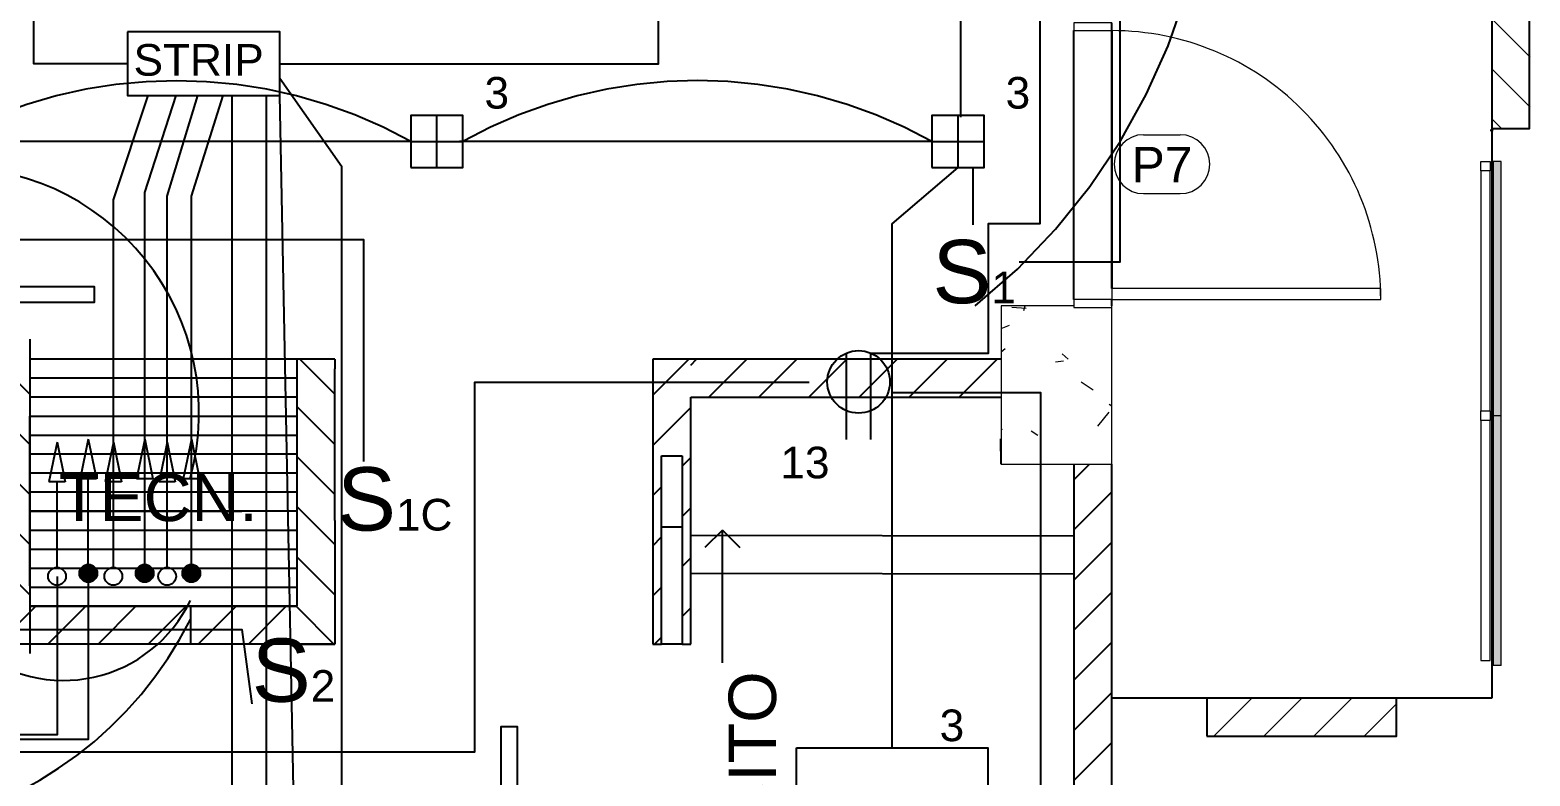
# Model space of a CAD drawing. Header units: inches. Extents: x 131 to 82119, y 71 to 16923.
# Drawn here: x 388.557 to 393.299, y 152.906 to 155.263 of the extents above; entities that cross this region are included whole.
import ezdxf
from ezdxf.enums import TextEntityAlignment as Align

# ---------------------------------------------------------------- set-up
doc = ezdxf.new("R2010")
doc.units = ezdxf.units.IN
doc.header["$MEASUREMENT"] = 0
doc.linetypes.add('HIDDEN', pattern=[9.525, 6.35, -3.175])
for name, color, linetype, lineweight in [('A-DOOR-____-IDEN', 31, 'Continuous', 18), ('A-DOOR-____-MCUT', 31, 'Continuous', 18), ('A-DOOR-____-OTLN', 31, 'Continuous', 18), ('A-DOOR-FRAM-MCUT', 31, 'Continuous', 18), ('A-GLAZ-CURT-OTLN', 52, 'Continuous', 18), ('A-GLAZ-CWMG-OTLN', 51, 'Continuous', 18), ('A-WALL-____-PATT', 111, 'Continuous', 18), ('DUCTO-PARED O TECHO', 7, 'Continuous', 25), ('RED-TELEVISIÓN', 84, 'TELEVISION', 25), ('RED-TELÉFONO', 240, 'TELEFONO', 25), ('S-COLS-____-MCUT', 52, 'Continuous', 18), ('S-COLS-____-OTLN', 52, 'Continuous', 18), ('SIMBOLOGIA', 150, 'Continuous', 25), ('SIMBOLOGÍA', 150, 'Continuous', 25)]:
    doc.layers.add(name, color=color, linetype=linetype, lineweight=lineweight)
for name, color, linetype in [('A-MURO', 2, 'Continuous'), ('A-PROY', 33, 'HIDDEN'), ('Arquitectonico', 253, 'Continuous'), ('INTERRUPTORES', 6, 'Continuous'), ('LAMPARAS', 20, 'Continuous'), ('Retorno', 5, 'HIDDEN')]:
    doc.layers.add(name, color=color, linetype=linetype)
doc.styles.add('Arial_1', font='arial.ttf', dxfattribs={"height": 0.15})
doc.styles.add('Arial_4', font='arial.ttf', dxfattribs={"height": 0.1125})
doc.styles.get("Standard").update_dxf_attribs({"font": 'arial.ttf'})
doc.linetypes.add('TELEFONO', pattern='A,0.32,-0.12,["TEL",Standard,S=0.065,R=0,X=-0.065,Y=-0.0325],-0.14', length=0.58)
doc.linetypes.add('TELEVISION', pattern='A,0.32,-0.13,["TV",Standard,S=0.065,R=0,X=-0.065,Y=-0.0325],-0.13', length=0.58)

# ---------------------------------------------------------------- blocks, each defined once
blk = doc.blocks.new('M_Concrete-Rectangular-Column - Columna Concreto 0_35 x 0_50-1658615-ARQ-P1')
at = {"layer": 'S-COLS-____-OTLN'}
h = blk.add_hatch(dxfattribs=at)
h.set_pattern_fill('FP_33', style=0, pattern_type=2)
h.set_pattern_definition([(50, (6.859, 17.117), (0.546432, -0.047308), [0.057, -0.629]), (355, (6.859, 17.117), (-0.105429, 0.57337), [0.046, -0.503]), (100.451, (6.904, 17.113), (0.440955, 0.525708), [0.049, -0.534]), (46.184, (6.859, 17.269), (0.813123, -0.12606), [0.086, -0.943]), (96.636, (6.926, 17.259), (0.711995, 0.742252), [0.073, -0.801]), (351.184, (6.859, 17.269), (0.71223, 0.742616), [0.069, -0.754]), (21, (6.935, 17.231), (0.454985, -0.306292), [0.057, -0.629]), (326, (6.935, 17.231), (0.185766, 0.552594), [0.046, -0.503]), (71.451, (6.973, 17.205), (0.640536, 0.246016), [0.049, -0.534]), (37.5, (6.859, 17.117), (0.009206, 0.2541166), [0.025, -0.472, 0.025, -0.485, -0.505]), (37.5, (6.859, 17.117), (0.009206, 0.2541166), [-1.007, 0.025, -0.48]), (7.5, (6.859, 17.117), (0.2004608, 0.3007382), [0.025, -0.266, 0.025, -0.46, -0.192]), (7.5, (6.859, 17.117), (0.2004608, 0.3007382), [-0.776, 0.025, -0.167]), (327.5, (6.689, 17.117), (0.406483, -0.0170776), [0.025, -0.165, 0.025, -0.569, -0.789]), (327.5, (6.689, 17.117), (0.406483, -0.0170776), [-0.785, 0.025, -0.764]), (317.5, (6.612, 17.117), (0.4439987, 0.076008), [0.025, -0.223, 0.025, -0.37, -0.56]), (317.5, (6.612, 17.117), (0.4439987, 0.076008), [-0.642, 0.025, -0.535])])
h.paths.add_polyline_path([(0.175, -0.25), (0.175, 0.2451), (0.055, 0.2451), (0.055, 0.25), (-0.175, 0.25), (-0.175, -0.25), (0.055, -0.25)], flags=0)
at = {"layer": 'S-COLS-____-MCUT'}
for p, q in [((0.055, 0.25), (-0.175, 0.25)), ((-0.175, 0.25), (-0.175, -0.25)), ((0.175, -0.25), (0.175, 0.2451)), ((-0.175, -0.25), (0.175, -0.25))]:
    blk.add_line(p, q, dxfattribs=at)
blk = doc.blocks.new('Puertas Revit Lisas - 0_90 X 2_60-1819666-ARQ-P1')
at = {"layer": 'A-DOOR-____-MCUT'}
for p, q in [((0.425, 0.906825), (0.39, 0.906825)), ((0.39, 0.906825), (0.39, 0.056825)), ((0.425, 0.056825), (0.425, 0.906825)), ((0.39, 0.056825), (0.425, 0.056825))]:
    blk.add_line(p, q, dxfattribs=at)
at = {"layer": 'A-DOOR-____-OTLN'}
blk.add_arc((0.425, 0.056825), 0.85, 90, 180, dxfattribs=at)
at = {"layer": 'A-DOOR-FRAM-MCUT'}
for p, q in [((-0.425, 0.056825), (-0.45, 0.056825)), ((-0.45, 0.056825), (-0.45, -0.063175)), ((-0.425, -0.063175), (-0.425, 0.056825)), ((0.425, 0.056825), (0.425, -0.063175)), ((0.45, 0.056825), (0.425, 0.056825)), ((0.45, -0.063175), (0.45, 0.056825)), ((-0.45, -0.063175), (-0.425, -0.063175)), ((0.425, -0.063175), (0.45, -0.063175))]:
    blk.add_line(p, q, dxfattribs=at)
blk = doc.blocks.new('Etiqueta Puerta 1_5mm - Etiqueta Puerta 1_5mm-1832370-ARQ-P1')
at = {"layer": 'A-DOOR-____-IDEN'}
for p, q in [((-0.000813, 0.001281), (0.000734, 0.001281)), ((-0.000813, -0.001203), (0.000734, -0.001203))]:
    blk.add_line(p, q, dxfattribs=at)
for centre, start, end in [((-0.000813, 0.000039), 90, 270), ((0.000734, 0.000039), 270, 90)]:
    blk.add_arc(centre, 0.001242, start, end, dxfattribs=at)
blk = doc.blocks.new('System Panel - Glazed-1488045-ARQ-P1')
at = {"layer": 'A-GLAZ-CURT-OTLN'}
blk.add_hatch(color=256, dxfattribs=at).paths.add_polyline_path([(-0.3945, 0.0495), (-0.3945, 0.0245), (0.3945, 0.0245), (0.3945, 0.0495), (0.0344, 0.0495)], flags=0)
for p, q in [((-0.3945, 0.0495), (0.3945, 0.0495)), ((-0.3945, 0.0495), (-0.3945, 0.0245)), ((0.3945, 0.0495), (0.3945, 0.0245)), ((0.3945, 0.0245), (-0.3945, 0.0245))]:
    blk.add_line(p, q, dxfattribs=at)
blk = doc.blocks.new('System Panel - Glazed-1488044-ARQ-P1')
at = {"layer": 'A-GLAZ-CURT-OTLN'}
blk.add_hatch(color=256, dxfattribs=at).paths.add_polyline_path([(-0.402, 0.0245), (0.402, 0.0245), (0.402, 0.0495), (-0.402, 0.0495)], flags=0)
for p, q in [((-0.402, 0.0495), (0.402, 0.0495)), ((-0.402, 0.0495), (-0.402, 0.0245)), ((0.402, 0.0495), (0.402, 0.0245)), ((0.402, 0.0245), (-0.402, 0.0245))]:
    blk.add_line(p, q, dxfattribs=at)
blk = doc.blocks.new('Rectangular Mullion - 30mm Square-1488043-ARQ-P1')
at = {"layer": 'A-GLAZ-CWMG-OTLN'}
for p, q in [((0, -5.8737), (0.03, -5.8737)), ((0, -6.6327), (0, -5.8737)), ((0.03, -5.8737), (0.03, -6.6327)), ((0.03, -6.6327), (0, -6.6327))]:
    blk.add_line(p, q, dxfattribs=at)
blk = doc.blocks.new('Rectangular Mullion - 30mm Square-1488009-ARQ-P1')
at = {"layer": 'A-GLAZ-CWMG-OTLN'}
for p, q in [((-0.015, -0.015), (-0.015, 0.015)), ((-0.015, 0.015), (0.015, 0.015)), ((0.015, 0.015), (0.015, -0.015)), ((0.015, -0.015), (-0.015, -0.015))]:
    blk.add_line(p, q, dxfattribs=at)
blk = doc.blocks.new('Rectangular Mullion - 30mm Square-1488014-ARQ-P1')
at = {"layer": 'A-GLAZ-CWMG-OTLN'}
for p, q in [((-0.03, -0.015), (-0.03, 0.015)), ((-0.03, 0.015), (0, 0.015)), ((0, 0.015), (0, -0.015)), ((0, -0.015), (-0.03, -0.015))]:
    blk.add_line(p, q, dxfattribs=at)
blk = doc.blocks.new('A$C633049BD')
at = {"layer": 'A-GLAZ-CURT-OTLN', "rotation": 90.00000000000031}
for name, p in [('System Panel - Glazed-1488044-ARQ-P1', (-0.217, 1.0464)), ('System Panel - Glazed-1488045-ARQ-P1', (-0.217, 0.25))]:
    blk.add_blockref(name, p, dxfattribs=at)
at = {"layer": 'A-GLAZ-CWMG-OTLN', "extrusion": (0, 0, -1), "rotation": 89.99999999999972}
for name, p in [('Rectangular Mullion - 30mm Square-1488014-ARQ-P1', (0.217, 1.4484)), ('Rectangular Mullion - 30mm Square-1488009-ARQ-P1', (0.217, 0.6445))]:
    blk.add_blockref(name, p, dxfattribs=at)
at = {"layer": 'A-GLAZ-CWMG-OTLN'}
for p in [(-0.232, 7.2922), (-0.232, 6.5032)]:
    blk.add_blockref('Rectangular Mullion - 30mm Square-1488043-ARQ-P1', p, dxfattribs=at)
blk = doc.blocks.new('A$C798B2CDA')
at = {"layer": 'A-WALL-____-PATT'}
h = blk.add_hatch(dxfattribs=at)
h.set_pattern_fill('FP_1', color=8, angle=-90, style=0, pattern_type=2)
h.set_pattern_definition([(315, (2.27426, -8.48653), (0.079196, 0.079196), [])])
h.paths.add_polyline_path([(1.2021, -4.8726), (1.3217, -4.8726), (1.3217, -4.2729), (1.2018, -4.2729), (1.2018, -4.8384)])
h = blk.add_hatch(dxfattribs=at)
h.set_pattern_fill('FP_1', color=8, style=0, pattern_type=2)
h.set_pattern_definition([(45, (4.51329, -5.71907), (-0.079196, 0.079196), [])])
h.paths.add_polyline_path([(0.8994, -6.7913), (0.8994, -6.6716), (0.2997, -6.6716), (0.2997, -6.7915), (0.8652, -6.7915)])
blk.add_line((1.196, -4.8773), (1.2055, -4.8773))
at = {"layer": 'A-MURO'}
for points in [[(1.2007, -4.2729), (1.2007, -4.8726), (1.3204, -4.8726), (1.3204, -4.2729)], [(0.2997, -6.7926), (0.8994, -6.7926), (0.8994, -6.6729), (0.2997, -6.6729)], [(0.2997, -6.7926), (0.8994, -6.7926), (0.8994, -6.6729), (0.2997, -6.6729)]]:
    blk.add_lwpolyline(points, close=True, dxfattribs=at)
at = {"layer": 'A-PROY'}
for p, q in [((1.2007, -4.8726), (1.2007, -6.6729)), ((1.2007, -6.6729), (0, -6.6729))]:
    blk.add_line(p, q, dxfattribs=at)
at = {"xscale": -1}
blk.add_blockref('A$C633049BD', (0.9641, -6.4246), dxfattribs=at)
blk = doc.blocks.new('TOMA')
at = {"layer": 'SIMBOLOGIA'}
for p, q in [((-0.0301, 0.2165), (-0.0301, 0.0062)), ((0.0294, 0.2165), (0.0294, 0.1463)), ((0.0294, 0.1463), (0.0294, 0.0059))]:
    blk.add_line(p, q, dxfattribs=at)
blk.add_circle((0, 0.0761), 0.0761, dxfattribs=at)
blk = doc.blocks.new('Db')
at = {"layer": 'SIMBOLOGÍA'}
blk.add_hatch(color=256, dxfattribs=at).paths.add_polyline_path([(0.0282, 0, 1), (-0.0282, 0, 1)])
at = {"layer": 'SIMBOLOGÍA', "color": 3, "linetype": 'Continuous'}
for p, q in [((0.0282, 0), (0.2983, 0)), ((0.4239, 0), (0.2983, 0.0256)), ((0.2983, -0.0256), (0.2983, 0.0256)), ((0.4239, 0), (0.2983, -0.0256))]:
    blk.add_line(p, q, dxfattribs=at)
at = {"layer": 'SIMBOLOGÍA', "ltscale": 0.2}
blk.add_circle((0, 0), 0.0282, dxfattribs=at)
blk = doc.blocks.new('Ds')
at = {"layer": 'SIMBOLOGÍA', "color": 3, "linetype": 'Continuous'}
for p, q in [((0.0282, 0), (0.2983, 0)), ((0.2983, -0.0256), (0.2983, 0.0256)), ((0.4239, 0), (0.2983, 0.0256)), ((0.4239, 0), (0.2983, -0.0256))]:
    blk.add_line(p, q, dxfattribs=at)
at = {"layer": 'SIMBOLOGÍA', "ltscale": 0.2}
blk.add_circle((0, 0), 0.0282, dxfattribs=at)

msp = doc.modelspace()

# ---------------------------------------------------------------- hatches: boundary and pattern name
at = {"layer": 'Arquitectonico'}
h = msp.add_hatch(dxfattribs=at)
h.set_pattern_fill('FP_37', color=256, angle=270, style=0, pattern_type=2)
h.set_pattern_definition([(315, (405.7301, 143.43291), (0.07919596, 0.07919596), [])])
h.paths.add_polyline_path([(388.4369, 153.4427), (388.5572, 153.4427), (388.5569, 154.2227), (388.4369, 154.2227), (388.4369, 154.1666)])
h = msp.add_hatch(dxfattribs=at)
h.set_pattern_fill('FP_37', color=256, angle=270, style=0, pattern_type=2)
h.set_pattern_definition([(315, (406.6935, 143.43291), (0.07919596, 0.07919596), [])])
h.paths.add_polyline_path([(389.4003, 153.3227), (389.5206, 153.3227), (389.5205, 154.2227), (389.4005, 154.2227), (389.4003, 154.1666)])
h = msp.add_hatch(dxfattribs=at)
h.set_pattern_fill('FP_37', color=256, angle=360, style=0, pattern_type=2)
h.set_pattern_definition([(45, (398.32942, 171.25755), (-0.07919596, 0.07919596), [])])
h.paths.add_polyline_path([(390.5257, 151.1829), (390.6457, 151.1829), (390.6457, 151.9527), (390.6182, 151.9527), (390.6182, 151.3577), (390.5532, 151.3577), (390.5532, 151.9527), (390.5257, 151.9527)])
h.paths.add_polyline_path([(390.5532, 153.3227), (390.5532, 153.9177), (390.6182, 153.9177), (390.6182, 153.3227), (390.6457, 153.3227), (390.6457, 154.2227), (390.5257, 154.2227), (390.5257, 153.3227)])
h = msp.add_hatch(dxfattribs=at)
h.set_pattern_fill('FP_37', color=256, angle=360, style=0, pattern_type=2)
h.set_pattern_definition([(45, (398.66059, 171.08895), (-0.07919596, 0.07919596), [])])
h.paths.add_polyline_path([(390.8569, 154.1027), (391.6269, 154.1027), (391.6269, 154.2227), (390.6457, 154.2227), (390.6457, 154.1027)])
h = msp.add_hatch(dxfattribs=at)
h.set_pattern_fill('FP_37', color=256, angle=360, style=0, pattern_type=2)
h.set_pattern_definition([(45, (398.66059, 171.25755), (-0.07919596, 0.07919596), [])])
h.paths.add_polyline_path([(391.9769, 151.5629), (391.9769, 153.8913), (391.8569, 153.8913), (391.8569, 151.5629)], flags=0)
h = msp.add_hatch(dxfattribs=at)
h.set_pattern_fill('FP_37', color=256, angle=360, style=0, pattern_type=2)
h.set_pattern_definition([(45, (396.57175, 170.30895), (-0.07919596, 0.07919596), [])])
h.paths.add_polyline_path([(388.768, 153.3227), (389.4003, 153.3227), (389.4003, 153.4427), (388.4369, 153.4427), (388.4369, 153.3227), (388.5569, 153.3227)])

# ---------------------------------------------------------------- linework, layer by layer
msp.add_line((389.0642, 153.4427), (389.0642, 153.3227))
for p, q in [((391.9773, 154.4464), (391.9773, 155.2864)), ((391.8569, 154.4114), (391.8569, 155.2614)), ((391.9769, 155.2614), (391.9769, 154.4464)), ((391.6269, 154.3913), (391.6269, 154.3913)), ((391.9773, 154.3913), (391.9773, 154.4114)), ((391.9773, 154.3913), (391.9773, 154.4114)), ((388.5572, 154.2864), (388.5572, 153.4427)), ((389.4003, 154.2227), (388.5572, 154.2227)), ((389.4003, 154.2227), (389.4003, 153.4427)), ((389.5206, 154.2227), (389.4003, 154.2227)), ((389.5203, 153.7127), (389.5206, 154.1927)), ((389.5206, 154.2227), (389.5206, 154.1927)), ((390.5257, 154.2227), (390.5257, 153.3227)), ((391.6269, 154.2227), (390.5257, 154.2227)), ((390.8569, 154.2227), (390.8569, 154.2227)), ((389.4003, 154.1627), (388.5572, 154.1627)), ((389.4003, 154.1027), (388.5572, 154.1027)), ((390.6457, 153.3227), (390.6457, 154.1027)), ((390.6457, 154.1027), (391.6269, 154.1027)), ((388.5569, 153.5627), (388.5572, 154.0427)), ((388.5572, 153.5066), (388.5572, 154.0427)), ((388.5572, 154.0427), (388.5572, 153.2927)), ((388.5572, 154.0427), (389.4003, 154.0427)), ((388.5572, 153.9827), (389.4003, 153.9827)), ((391.6269, 153.8913), (391.6255, 153.9713)), ((391.6269, 153.8913), (391.6255, 153.9713)), ((389.4003, 153.9227), (388.5572, 153.9227)), ((390.5532, 153.3227), (390.5532, 153.9177)), ((390.5532, 153.9177), (390.6182, 153.9177)), ((390.6182, 153.9177), (390.6182, 153.3227)), ((389.4003, 153.8627), (388.5572, 153.8627)), ((391.8569, 153.8913), (391.8569, 153.4388)), ((391.8569, 153.8913), (391.8569, 153.4388)), ((391.9769, 151.5629), (391.9769, 153.8913)), ((389.4003, 153.8027), (388.5572, 153.8027)), ((388.5572, 153.7427), (389.2273, 153.7427)), ((389.4003, 153.7427), (388.5572, 153.7427)), ((388.5572, 153.6827), (389.4003, 153.6827)), ((389.5206, 153.7127), (389.5206, 153.3227)), ((390.5532, 153.6928), (390.6182, 153.6928)), ((390.7457, 153.6827), (390.6907, 153.6277)), ((390.7457, 153.2627), (390.7457, 153.6827)), ((390.7457, 153.6827), (390.8007, 153.6277)), ((388.5572, 153.6227), (389.4003, 153.6227)), ((390.6457, 153.6664), (391.8569, 153.665)), ((388.5572, 153.5627), (389.4003, 153.5627)), ((390.6456, 153.5464), (391.8567, 153.545)), ((388.5572, 153.5027), (389.4003, 153.5027)), ((388.5572, 153.4427), (389.4003, 153.4427)), ((388.5572, 153.4427), (389.4003, 153.4427)), ((389.4003, 153.4427), (388.5572, 153.4427)), ((391.8569, 153.4388), (391.8569, 151.5629)), ((389.5206, 153.3227), (388.4369, 153.3227)), ((389.4057, 153.3227), (389.5206, 153.3227)), ((390.5257, 153.3227), (390.5532, 153.3227)), ((390.6182, 153.3227), (390.5532, 153.3227)), ((390.6182, 153.3227), (390.6457, 153.3227))]:
    msp.add_line(p, q, dxfattribs=at)
at = {"layer": 'DUCTO-PARED O TECHO'}
for points in [[(391.2154, 154.242), (391.5872, 154.242), (391.5872, 154.6521), (391.7508, 154.6521), (391.7508, 157.5929)], [(391.2218, 157.3372), (391.498, 157.3372), (391.498, 154.988)], [(392.0024, 156.7261), (392.0024, 154.5295), (391.6838, 154.5295)], [(389.7611, 154.9109), (388.2781, 154.9109)], [(391.4083, 154.9114), (389.9145, 154.9114)], [(389.6128, 153.8991), (389.6128, 154.6005), (388.1957, 154.6005), (388.1957, 154.8351)], [(391.2821, 152.9941), (391.2821, 154.6511), (391.4906, 154.829)], [(391.5378, 154.829), (391.5378, 154.6475)], [(391.1755, 151.3633), (391.7521, 151.3633), (391.7521, 154.1162), (391.2808, 154.1162)], [(388.7416, 153.5461), (388.7416, 153.0213), (387.8772, 153.0213), (387.8772, 153.1359)], [(388.6426, 153.5366), (388.6426, 153.0352), (387.9143, 153.0352), (387.9143, 153.1416)], [(388.4834, 153.3688), (389.227, 153.3688), (389.2581, 153.1333)]]:
    msp.add_lwpolyline(points, dxfattribs=at)
msp.add_lwpolyline([(388.8652, 155.2575), (388.8652, 155.0565), (389.3469, 155.0565), (389.3469, 155.2575)], close=True, dxfattribs=at)
msp.add_lwpolyline([(391.0204, 154.1495), (389.9619, 154.1495), (389.9619, 152.9806), (387.7265, 152.9806), (387.7265, 153.0571, 1), (387.7265, 153.1127), (387.7265, 153.1452)], format="xyb", dxfattribs=at)
at = {"layer": 'LAMPARAS'}
for p, q in [((389.9258, 154.9937), (389.7611, 154.9937)), ((389.8434, 154.829), (389.8434, 154.9937)), ((391.573, 154.9937), (391.4083, 154.9937)), ((391.4083, 154.9937), (391.4083, 154.829)), ((391.4906, 154.829), (391.4906, 154.9937)), ((389.7611, 154.9114), (389.9258, 154.9114)), ((391.4083, 154.9114), (391.573, 154.9114)), ((389.7611, 154.829), (389.9258, 154.829)), ((391.4083, 154.829), (391.573, 154.829))]:
    msp.add_line(p, q, dxfattribs=at)
for points in [[(389.7611, 154.829), (389.9258, 154.829), (389.9258, 154.9937), (389.7611, 154.9937)], [(391.4083, 154.829), (391.573, 154.829), (391.573, 154.9937), (391.4083, 154.9937)], [(387.5601, 154.4524), (388.7601, 154.4524), (388.7601, 154.4024), (387.5601, 154.4024)], [(390.0467, 151.8621), (390.0467, 153.0621), (390.0967, 153.0621), (390.0967, 151.8621)], [(390.9796, 152.9941), (391.5846, 152.9941), (391.5846, 152.3891), (390.9796, 152.3891)]]:
    msp.add_lwpolyline(points, close=True, dxfattribs=at)
at = {"layer": 'RED-TELEVISIÓN'}
for points in [[(389.3469, 155.157), (390.5441, 155.157), (390.5441, 157.5952)], [(379.7083, 146.977), (379.5803, 146.977), (379.5803, 149.7522), (389.4241, 149.7522), (389.4241, 151.1569), (389.3469, 155.0565)], [(385.1875, 151.3774), (389.1958, 151.3774), (389.1958, 155.0565)], [(388.8208, 153.5648), (388.8208, 154.7271), (388.9305, 155.0565)], [(388.9197, 153.5743), (388.9197, 154.7503), (389.0195, 155.0565)]]:
    msp.add_lwpolyline(points, dxfattribs=at)
at = {"layer": 'RED-TELÉFONO'}
for points in [[(388.8652, 155.157), (388.5697, 155.157), (388.5697, 157.5717)], [(379.7347, 146.5905), (379.2498, 146.5905), (379.2498, 149.8234), (389.5426, 149.8234), (389.5426, 154.8312), (389.3469, 155.1097)], [(385.1875, 151.2376), (389.3047, 151.2376), (389.3047, 155.0565)], [(388.9906, 153.5648), (388.9906, 154.7387), (389.0876, 155.0565)], [(389.0674, 153.5743), (389.0674, 154.7387), (389.1681, 155.0565)]]:
    msp.add_lwpolyline(points, dxfattribs=at)
at = {"layer": 'Retorno'}
for centre, radius, start, end in [((390.281, 155.9652), 2.0187, 308.7687, 26.6834), ((389.0199, 153.5766), 1.5264, 60.9479, 119.0522), ((390.667, 153.577), 1.5264, 60.9479, 119.0522), ((388.3145, 154.0529), 0.7769, 344.7995, 92.648), ((388.6625, 153.6528), 0.4454, 230.6613, 334.4145), ((387.9707, 153.9485), 1.2232, 227.4458, 333.3797)]:
    msp.add_arc(centre, radius, start, end, dxfattribs=at)

# ---------------------------------------------------------------- block references
at = {"layer": 'Arquitectonico'}
for name, p in [('A$C798B2CDA', (391.9769, 159.8244)), ('M_Concrete-Rectangular-Column - Columna Concreto 0_35 x 0_50-1658615-ARQ-P1', (391.8019, 154.1413)), ('M_Concrete-Rectangular-Column - Columna Concreto 0_35 x 0_50-1658615-ARQ-P1', (391.8019, 154.1413))]:
    msp.add_blockref(name, p, dxfattribs=at)
at = {"layer": 'Arquitectonico', "rotation": 270.0000000000003}
msp.add_blockref('Puertas Revit Lisas - 0_90 X 2_60-1819666-ARQ-P1', (391.92, 154.8364), dxfattribs=at)
at = {"layer": 'Arquitectonico', "xscale": 74.99999999999996, "yscale": 74.99999999999996, "zscale": 74.99999999999996}
msp.add_blockref('Etiqueta Puerta 1_5mm - Etiqueta Puerta 1_5mm-1832370-ARQ-P1', (392.138, 154.8364), dxfattribs=at)
at = {"layer": 'SIMBOLOGIA', "xscale": 1.29829461337991, "yscale": 1.29829461337991, "zscale": 1.29829461337991, "rotation": 180}
msp.add_blockref('TOMA', (391.1763, 154.25), dxfattribs=at)
at = {"layer": 'SIMBOLOGIA', "rotation": 90}
for name, p in [('Ds', (388.6426, 153.5366)), ('Db', (388.7416, 153.5461)), ('Ds', (388.8208, 153.5366)), ('Db', (388.9197, 153.5461)), ('Ds', (388.9906, 153.5366)), ('Db', (389.0674, 153.5461))]:
    msp.add_blockref(name, p, dxfattribs=at)

# ---------------------------------------------------------------- texts
for s, p in [('STRIP', (389.0903, 155.119)), ('3', (390.0327, 155.015)), ('3', (391.6799, 155.015)), ('13', (391.0068, 153.8463)), ('3', (391.4713, 153.0156))]:
    msp.add_text(s, height=0.1).set_placement(p, align=Align.CENTER)
at = {"layer": 'Arquitectonico'}
for s, insert, char_height, width, attachment_point, style in [('P7', (392.0394, 154.894), 0.1125, 0.234494, 1, 'Arial_4'), ('TECN.', (389.2773, 153.861), 0.15, 0.720097, 3, 'Arial_1')]:
    msp.add_mtext(s, dxfattribs=dict(at, insert=insert, char_height=char_height, width=width, attachment_point=attachment_point, style=style))
at = {"layer": 'Arquitectonico', "insert": (390.7654, 152.1537), "char_height": 0.15, "width": 1.33481, "attachment_point": 1, "rotation": 90, "style": 'Arial_1'}
msp.add_mtext('DEPÓSITO', dxfattribs=at)
at = {"layer": 'INTERRUPTORES', "char_height": 0.2, "attachment_point": 1}
for s, insert in [('\\pt0.0082306;S{\\H0.5x;1}', (391.4098, 154.5999)), ('\\pt0.0082306;S{\\H0.5x;1C}', (389.5276, 153.8814)), ('\\pt0.0082306;S{\\H0.5x;2}', (389.2581, 153.3401))]:
    msp.add_mtext_dynamic_manual_height_columns(s, width=0.353086, gutter_width=12.5, heights=[0], dxfattribs=dict(at, insert=insert))

doc.saveas('drawing.dxf')
